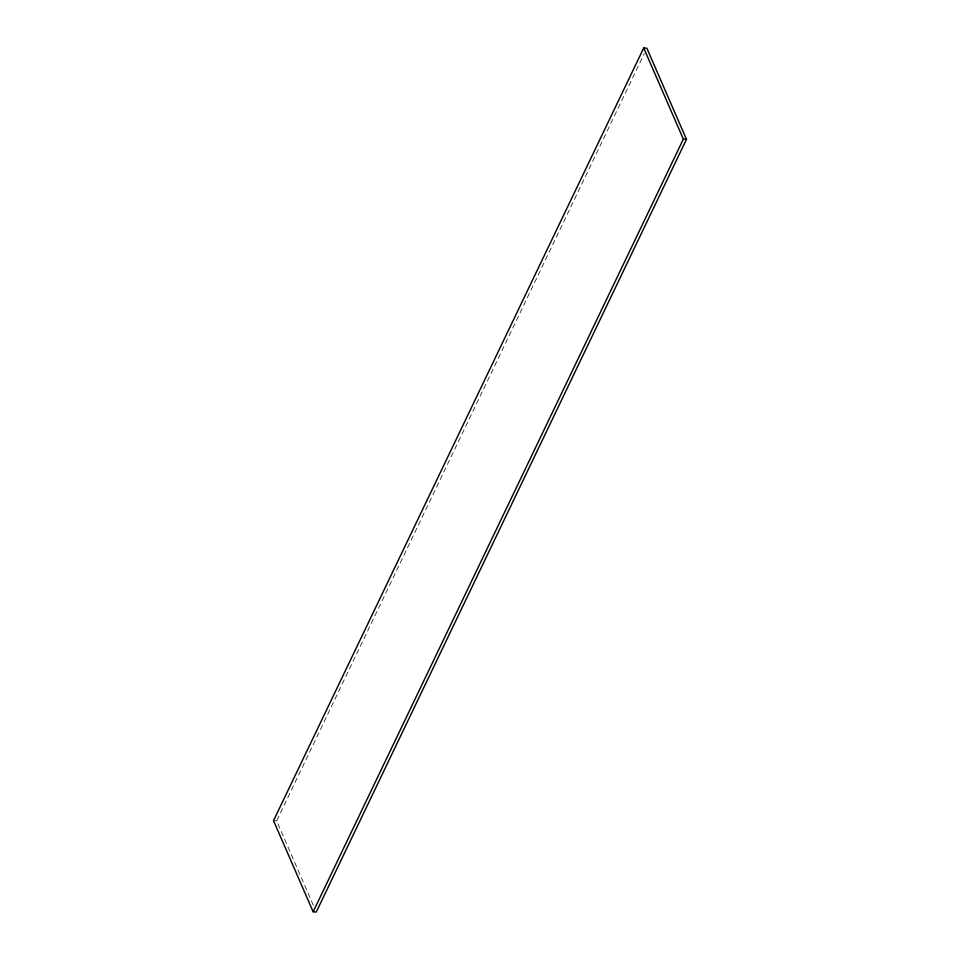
<?xml version="1.0" encoding="UTF-8"?>
<svg xmlns="http://www.w3.org/2000/svg" width="960" height="960" viewBox="0 0 960 960"><rect width="100%" height="100%" fill="white"/><g stroke="black" fill="none" stroke-linecap="round" stroke-linejoin="round"><path stroke-width="0.72" stroke-dasharray="4.8 3.6" d="M313.32 905.196L276.648 820.884L644.268 53.616M273.516 820.668L276.648 820.884"/><path stroke-width="1.44" d="M643.716 48L273.516 820.668L313.152 911.784L316.284 912L686.484 139.332L646.848 48.216L643.716 48L683.352 139.116L313.152 911.784M683.352 139.116L686.484 139.332"/></g></svg>
